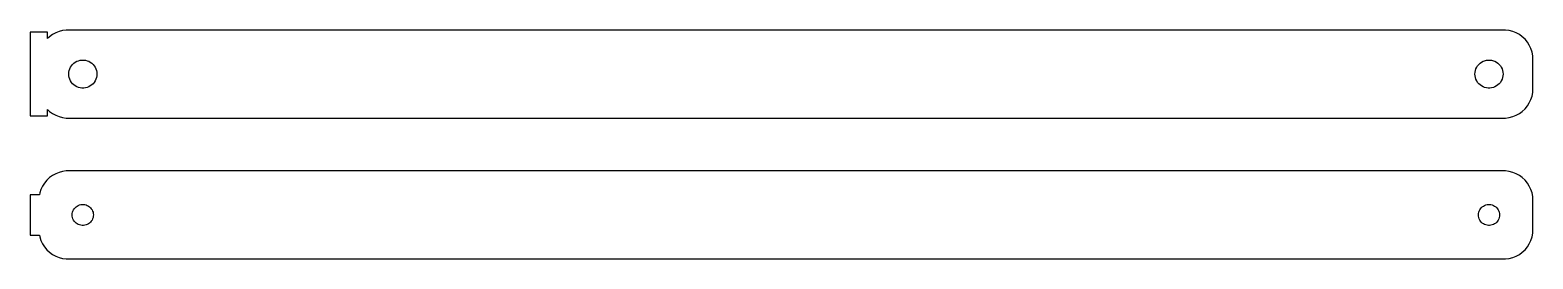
# Model space of a CAD drawing. Header units: metres. Extents: x -129 to 128, y 17 to 55.
import ezdxf

# ---------------------------------------------------------------- set-up
doc = ezdxf.new("R2010")
doc.units = ezdxf.units.M

msp = doc.modelspace()

# ---------------------------------------------------------------- linework, layer by layer
for p, q in [((-126, 55.1148), (-129, 55.1148)), ((-129, 55.1148), (-129, 40.8852)), ((-126, 54.0587), (-126, 55.1148)), ((-125.687, 54.3526), (-126, 54.0587)), ((-125.179, 54.7216), (-125.687, 54.3526)), ((-124.629, 55.0241), (-125.179, 54.7216)), ((-124.045, 55.2553), (-124.629, 55.0241)), ((-123.437, 55.4114), (-124.045, 55.2553)), ((-122.814, 55.4901), (-123.437, 55.4114)), ((122.814, 55.4901), (-122.814, 55.4901)), ((123.437, 55.4114), (122.814, 55.4901)), ((124.045, 55.2553), (123.437, 55.4114)), ((124.629, 55.0241), (124.045, 55.2553)), ((125.179, 54.7216), (124.629, 55.0241)), ((125.687, 54.3526), (125.179, 54.7216)), ((126.145, 53.9227), (125.687, 54.3526)), ((126.545, 53.4389), (126.145, 53.9227)), ((126.882, 52.9088), (126.545, 53.4389)), ((127.149, 52.3406), (126.882, 52.9088)), ((127.343, 51.7434), (127.149, 52.3406)), ((127.461, 51.1267), (127.343, 51.7434)), ((-122.325, 48.5968), (-122.231, 48.8835)), ((-122.231, 48.8835), (-122.103, 49.1562)), ((-122.103, 49.1562), (-121.942, 49.4107)), ((-121.942, 49.4107), (-121.75, 49.6429)), ((-121.75, 49.6429), (-121.53, 49.8492)), ((-121.53, 49.8492), (-121.286, 50.0264)), ((-121.286, 50.0264), (-121.022, 50.1716)), ((-121.022, 50.1716), (-120.742, 50.2825)), ((-120.742, 50.2825), (-120.45, 50.3575)), ((-120.45, 50.3575), (-120.151, 50.3953)), ((-120.151, 50.3953), (-119.849, 50.3953)), ((-119.849, 50.3953), (-119.55, 50.3575)), ((-119.55, 50.3575), (-119.258, 50.2825)), ((-119.258, 50.2825), (-118.978, 50.1716)), ((-118.978, 50.1716), (-118.714, 50.0264)), ((-118.714, 50.0264), (-118.47, 49.8492)), ((-118.47, 49.8492), (-118.25, 49.6429)), ((-118.25, 49.6429), (-118.058, 49.4107)), ((-118.058, 49.4107), (-117.897, 49.1562)), ((-117.897, 49.1562), (-117.769, 48.8835)), ((-117.769, 48.8835), (-117.675, 48.5968)), ((117.675, 48.5968), (117.769, 48.8835)), ((117.769, 48.8835), (117.897, 49.1562)), ((117.897, 49.1562), (118.058, 49.4107)), ((118.058, 49.4107), (118.25, 49.6429)), ((118.25, 49.6429), (118.47, 49.8492)), ((118.47, 49.8492), (118.714, 50.0264)), ((118.714, 50.0264), (118.978, 50.1716)), ((118.978, 50.1716), (119.258, 50.2825)), ((119.258, 50.2825), (119.55, 50.3575)), ((119.55, 50.3575), (119.849, 50.3953)), ((119.849, 50.3953), (120.151, 50.3953)), ((120.151, 50.3953), (120.45, 50.3575)), ((120.45, 50.3575), (120.742, 50.2825)), ((120.742, 50.2825), (121.022, 50.1716)), ((121.022, 50.1716), (121.286, 50.0264)), ((121.286, 50.0264), (121.53, 49.8492)), ((121.53, 49.8492), (121.75, 49.6429)), ((121.75, 49.6429), (121.942, 49.4107)), ((121.942, 49.4107), (122.103, 49.1562)), ((122.103, 49.1562), (122.231, 48.8835)), ((122.231, 48.8835), (122.325, 48.5968)), ((127.5, 50.5), (127.461, 51.1267)), ((127.5, 45.5), (127.5, 50.5)), ((-122.4, 48), (-122.381, 48.3008)), ((-122.381, 47.6992), (-122.4, 48)), ((-122.381, 48.3008), (-122.325, 48.5968)), ((-122.325, 47.4032), (-122.381, 47.6992)), ((-122.231, 47.1165), (-122.325, 47.4032)), ((-122.103, 46.8438), (-122.231, 47.1165)), ((-121.942, 46.5893), (-122.103, 46.8438)), ((-121.75, 46.3571), (-121.942, 46.5893)), ((-121.53, 46.1508), (-121.75, 46.3571)), ((-118.25, 46.3571), (-118.47, 46.1508)), ((-118.058, 46.5893), (-118.25, 46.3571)), ((-117.897, 46.8438), (-118.058, 46.5893)), ((-117.769, 47.1165), (-117.897, 46.8438)), ((-117.675, 47.4032), (-117.769, 47.1165)), ((-117.675, 48.5968), (-117.619, 48.3008)), ((-117.619, 47.6992), (-117.675, 47.4032)), ((-117.619, 48.3008), (-117.6, 48)), ((-117.6, 48), (-117.619, 47.6992)), ((117.6, 48), (117.619, 48.3008)), ((117.619, 47.6992), (117.6, 48)), ((117.619, 48.3008), (117.675, 48.5968)), ((117.675, 47.4032), (117.619, 47.6992)), ((117.769, 47.1165), (117.675, 47.4032)), ((117.897, 46.8438), (117.769, 47.1165)), ((118.058, 46.5893), (117.897, 46.8438)), ((118.25, 46.3571), (118.058, 46.5893)), ((118.47, 46.1508), (118.25, 46.3571)), ((121.75, 46.3571), (121.53, 46.1508)), ((121.942, 46.5893), (121.75, 46.3571)), ((122.103, 46.8438), (121.942, 46.5893)), ((122.231, 47.1165), (122.103, 46.8438)), ((122.325, 47.4032), (122.231, 47.1165)), ((122.325, 48.5968), (122.381, 48.3008)), ((122.381, 47.6992), (122.325, 47.4032)), ((122.381, 48.3008), (122.4, 48)), ((122.4, 48), (122.381, 47.6992)), ((-121.286, 45.9736), (-121.53, 46.1508)), ((-121.022, 45.8284), (-121.286, 45.9736)), ((-120.742, 45.7175), (-121.022, 45.8284)), ((-120.45, 45.6425), (-120.742, 45.7175)), ((-120.151, 45.6047), (-120.45, 45.6425)), ((-119.849, 45.6047), (-120.151, 45.6047)), ((-119.55, 45.6425), (-119.849, 45.6047)), ((-119.258, 45.7175), (-119.55, 45.6425)), ((-118.978, 45.8284), (-119.258, 45.7175)), ((-118.714, 45.9736), (-118.978, 45.8284)), ((-118.47, 46.1508), (-118.714, 45.9736)), ((118.714, 45.9736), (118.47, 46.1508)), ((118.978, 45.8284), (118.714, 45.9736)), ((119.258, 45.7175), (118.978, 45.8284)), ((119.55, 45.6425), (119.258, 45.7175)), ((119.849, 45.6047), (119.55, 45.6425)), ((120.151, 45.6047), (119.849, 45.6047)), ((120.45, 45.6425), (120.151, 45.6047)), ((120.742, 45.7175), (120.45, 45.6425)), ((121.022, 45.8284), (120.742, 45.7175)), ((121.286, 45.9736), (121.022, 45.8284)), ((121.53, 46.1508), (121.286, 45.9736)), ((126.882, 43.0912), (127.149, 43.6594)), ((127.149, 43.6594), (127.343, 44.2566)), ((127.343, 44.2566), (127.461, 44.8733)), ((127.461, 44.8733), (127.5, 45.5)), ((-126, 40.8852), (-126, 41.9413)), ((-126, 41.9413), (-125.687, 41.6474)), ((-125.687, 41.6474), (-125.179, 41.2784)), ((-125.179, 41.2784), (-124.629, 40.9759)), ((124.629, 40.9759), (125.179, 41.2784)), ((125.179, 41.2784), (125.687, 41.6474)), ((125.687, 41.6474), (126.145, 42.0773)), ((126.145, 42.0773), (126.545, 42.5611)), ((126.545, 42.5611), (126.882, 43.0912)), ((-129, 40.8852), (-126, 40.8852)), ((-124.629, 40.9759), (-124.045, 40.7447)), ((-124.045, 40.7447), (-123.437, 40.5886)), ((-123.437, 40.5886), (-122.814, 40.5099)), ((-122.814, 40.5099), (122.814, 40.5099)), ((122.814, 40.5099), (123.437, 40.5886)), ((123.437, 40.5886), (124.045, 40.7447)), ((124.045, 40.7447), (124.629, 40.9759)), ((-124.629, 31.0241), (-125.179, 30.7216)), ((-124.045, 31.2553), (-124.629, 31.0241)), ((-123.437, 31.4114), (-124.045, 31.2553)), ((-122.814, 31.4901), (-123.437, 31.4114)), ((122.814, 31.4901), (-122.814, 31.4901)), ((123.437, 31.4114), (122.814, 31.4901)), ((124.045, 31.2553), (123.437, 31.4114)), ((124.629, 31.0241), (124.045, 31.2553)), ((125.179, 30.7216), (124.629, 31.0241)), ((-127.149, 28.3406), (-127.343, 27.7434)), ((-126.882, 28.9088), (-127.149, 28.3406)), ((-126.545, 29.4389), (-126.882, 28.9088)), ((-126.145, 29.9227), (-126.545, 29.4389)), ((-125.687, 30.3526), (-126.145, 29.9227)), ((-125.179, 30.7216), (-125.687, 30.3526)), ((125.687, 30.3526), (125.179, 30.7216)), ((126.145, 29.9227), (125.687, 30.3526)), ((126.545, 29.4389), (126.145, 29.9227)), ((126.882, 28.9088), (126.545, 29.4389)), ((127.149, 28.3406), (126.882, 28.9088)), ((127.343, 27.7434), (127.149, 28.3406)), ((-127.4, 27.4442), (-129, 27.4442)), ((-129, 27.4442), (-129, 20.5558)), ((-127.343, 27.7434), (-127.4, 27.4442)), ((-120.766, 25.6287), (-120.556, 25.7119)), ((-120.556, 25.7119), (-120.337, 25.7681)), ((-120.337, 25.7681), (-120.113, 25.7964)), ((-120.113, 25.7964), (-119.887, 25.7964)), ((-119.887, 25.7964), (-119.663, 25.7681)), ((-119.663, 25.7681), (-119.444, 25.7119)), ((-119.444, 25.7119), (-119.234, 25.6287)), ((119.234, 25.6287), (119.444, 25.7119)), ((119.444, 25.7119), (119.663, 25.7681)), ((119.663, 25.7681), (119.887, 25.7964)), ((119.887, 25.7964), (120.113, 25.7964)), ((120.113, 25.7964), (120.337, 25.7681)), ((120.337, 25.7681), (120.556, 25.7119)), ((120.556, 25.7119), (120.766, 25.6287)), ((127.461, 27.1267), (127.343, 27.7434)), ((127.5, 26.5), (127.461, 27.1267)), ((127.5, 21.5), (127.5, 26.5)), ((-121.8, 24), (-121.786, 24.2256)), ((-121.786, 23.7744), (-121.8, 24)), ((-121.786, 24.2256), (-121.743, 24.4476)), ((-121.743, 23.5524), (-121.786, 23.7744)), ((-121.743, 24.4476), (-121.674, 24.6626)), ((-121.674, 23.3374), (-121.743, 23.5524)), ((-121.674, 24.6626), (-121.577, 24.8671)), ((-121.577, 23.1329), (-121.674, 23.3374)), ((-121.577, 24.8671), (-121.456, 25.058)), ((-121.456, 22.942), (-121.577, 23.1329)), ((-121.456, 25.058), (-121.312, 25.2322)), ((-121.312, 25.2322), (-121.147, 25.3869)), ((-121.147, 25.3869), (-120.964, 25.5198)), ((-120.964, 25.5198), (-120.766, 25.6287)), ((-119.234, 25.6287), (-119.036, 25.5198)), ((-119.036, 25.5198), (-118.853, 25.3869)), ((-118.853, 25.3869), (-118.688, 25.2322)), ((-118.688, 25.2322), (-118.544, 25.058)), ((-118.544, 25.058), (-118.423, 24.8671)), ((-118.423, 23.1329), (-118.544, 22.942)), ((-118.423, 24.8671), (-118.326, 24.6626)), ((-118.326, 23.3374), (-118.423, 23.1329)), ((-118.326, 24.6626), (-118.257, 24.4476)), ((-118.257, 23.5524), (-118.326, 23.3374)), ((-118.257, 24.4476), (-118.214, 24.2256)), ((-118.214, 23.7744), (-118.257, 23.5524)), ((-118.214, 24.2256), (-118.2, 24)), ((-118.2, 24), (-118.214, 23.7744)), ((118.2, 24), (118.214, 24.2256)), ((118.214, 23.7744), (118.2, 24)), ((118.214, 24.2256), (118.257, 24.4476)), ((118.257, 23.5524), (118.214, 23.7744)), ((118.257, 24.4476), (118.326, 24.6626)), ((118.326, 23.3374), (118.257, 23.5524)), ((118.326, 24.6626), (118.423, 24.8671)), ((118.423, 23.1329), (118.326, 23.3374)), ((118.423, 24.8671), (118.544, 25.058)), ((118.544, 22.942), (118.423, 23.1329)), ((118.544, 25.058), (118.688, 25.2322)), ((118.688, 25.2322), (118.853, 25.3869)), ((118.853, 25.3869), (119.036, 25.5198)), ((119.036, 25.5198), (119.234, 25.6287)), ((120.766, 25.6287), (120.964, 25.5198)), ((120.964, 25.5198), (121.147, 25.3869)), ((121.147, 25.3869), (121.312, 25.2322)), ((121.312, 25.2322), (121.456, 25.058)), ((121.456, 25.058), (121.577, 24.8671)), ((121.577, 23.1329), (121.456, 22.942)), ((121.577, 24.8671), (121.674, 24.6626)), ((121.674, 23.3374), (121.577, 23.1329)), ((121.674, 24.6626), (121.743, 24.4476)), ((121.743, 23.5524), (121.674, 23.3374)), ((121.743, 24.4476), (121.786, 24.2256)), ((121.786, 23.7744), (121.743, 23.5524)), ((121.786, 24.2256), (121.8, 24)), ((121.8, 24), (121.786, 23.7744)), ((-129, 20.5558), (-127.4, 20.5558)), ((-127.4, 20.5558), (-127.343, 20.2566)), ((-121.312, 22.7678), (-121.456, 22.942)), ((-121.147, 22.6131), (-121.312, 22.7678)), ((-120.964, 22.4802), (-121.147, 22.6131)), ((-120.766, 22.3713), (-120.964, 22.4802)), ((-120.556, 22.2881), (-120.766, 22.3713)), ((-120.337, 22.2319), (-120.556, 22.2881)), ((-120.113, 22.2036), (-120.337, 22.2319)), ((-119.887, 22.2036), (-120.113, 22.2036)), ((-119.663, 22.2319), (-119.887, 22.2036)), ((-119.444, 22.2881), (-119.663, 22.2319)), ((-119.234, 22.3713), (-119.444, 22.2881)), ((-119.036, 22.4802), (-119.234, 22.3713)), ((-118.853, 22.6131), (-119.036, 22.4802)), ((-118.688, 22.7678), (-118.853, 22.6131)), ((-118.544, 22.942), (-118.688, 22.7678)), ((118.688, 22.7678), (118.544, 22.942)), ((118.853, 22.6131), (118.688, 22.7678)), ((119.036, 22.4802), (118.853, 22.6131)), ((119.234, 22.3713), (119.036, 22.4802)), ((119.444, 22.2881), (119.234, 22.3713)), ((119.663, 22.2319), (119.444, 22.2881)), ((119.887, 22.2036), (119.663, 22.2319)), ((120.113, 22.2036), (119.887, 22.2036)), ((120.337, 22.2319), (120.113, 22.2036)), ((120.556, 22.2881), (120.337, 22.2319)), ((120.766, 22.3713), (120.556, 22.2881)), ((120.964, 22.4802), (120.766, 22.3713)), ((121.147, 22.6131), (120.964, 22.4802)), ((121.312, 22.7678), (121.147, 22.6131)), ((121.456, 22.942), (121.312, 22.7678)), ((127.343, 20.2566), (127.461, 20.8733)), ((127.461, 20.8733), (127.5, 21.5)), ((-127.343, 20.2566), (-127.149, 19.6594)), ((-127.149, 19.6594), (-126.882, 19.0912)), ((-126.882, 19.0912), (-126.545, 18.5611)), ((-126.545, 18.5611), (-126.145, 18.0773)), ((-126.145, 18.0773), (-125.687, 17.6474)), ((125.687, 17.6474), (126.145, 18.0773)), ((126.145, 18.0773), (126.545, 18.5611)), ((126.545, 18.5611), (126.882, 19.0912)), ((126.882, 19.0912), (127.149, 19.6594)), ((127.149, 19.6594), (127.343, 20.2566)), ((-125.687, 17.6474), (-125.179, 17.2784)), ((-125.179, 17.2784), (-124.629, 16.9759)), ((-124.629, 16.9759), (-124.045, 16.7447)), ((-124.045, 16.7447), (-123.437, 16.5886)), ((-123.437, 16.5886), (-122.814, 16.5099)), ((-122.814, 16.5099), (122.814, 16.5099)), ((122.814, 16.5099), (123.437, 16.5886)), ((123.437, 16.5886), (124.045, 16.7447)), ((124.045, 16.7447), (124.629, 16.9759)), ((124.629, 16.9759), (125.179, 17.2784)), ((125.179, 17.2784), (125.687, 17.6474))]:
    msp.add_line(p, q)

doc.saveas('drawing.dxf')
